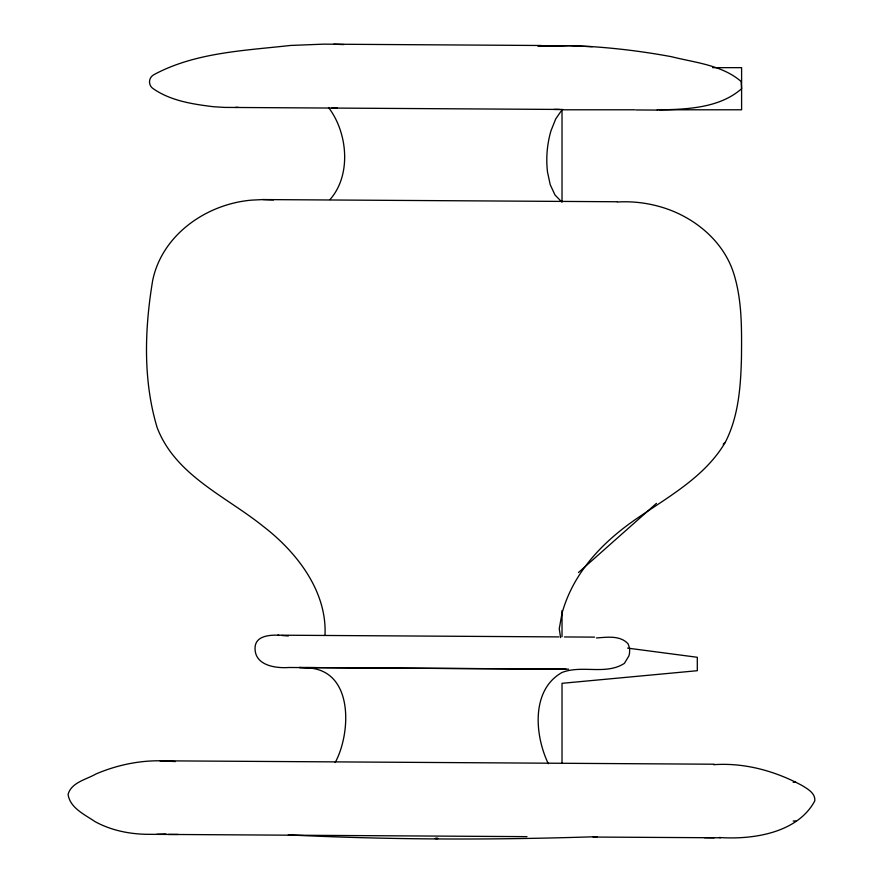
<?xml version="1.0" encoding="UTF-8"?>
<svg xmlns="http://www.w3.org/2000/svg" width="883" height="883" viewBox="0 0 883 883"><rect width="100%" height="100%" fill="white"/><g stroke="black" fill="none" stroke-linecap="round" stroke-linejoin="round"><path stroke-width="1.32" d="M325.01 634.7C326.931 590.683 296.269 551.588 262.781 526.003C225.518 496.103 175.375 475.231 157.174 427.681C142.869 380.319 144.602 328.851 152.671 280.485C162.141 234.436 207.03 203.653 252.163 200.099L263.013 199.569L616.886 201.754M560.584 637.592L559.248 628.762L562.018 613.31C573.674 571.102 604.678 539.8 640.274 516.202C671.257 495.043 705.672 475.65 725.263 442.35C738.718 416.136 740.749 386.048 741.477 357.118C741.687 329.514 742.184 301.291 734.082 274.602C724.358 242.295 696.19 218.476 664.789 208.156A127.836 127.836 0 0 0 617.36 202.008M335.198 762.526C350.959 733.475 353.84 671.808 309.547 668.012L299.293 667.515L568.553 669.171M562.018 109.79L555.716 118.929L551.014 130.695A103.466 103.466 0 0 0 547.515 172.064L550.208 184.646L555.01 195.011L562.018 202.196L562.018 109.79L634.667 109.79M329.988 199.58C351.699 175.055 347.714 132.472 328.509 107.494M578.442 572.559L656.477 503.354M723.21 444.171L725.263 442.35M719.27 837.492C752.592 839.832 797.537 833.155 814.788 800.903C815.594 793.387 807.868 789.071 802.393 785.693C775.351 771.014 744.446 762.493 713.552 764.689M596.455 637.956C606.974 637.228 620.252 635.109 628.089 643.862L629.656 648.387L629.579 652.703A21.843 21.843 0 0 1 628.862 655.992L624.369 663.387C605.738 675.396 582.04 664.645 562.018 672.482C530.694 690.053 534.833 735.837 548.332 763.74M540.286 46.346L569.149 45.662L592.361 46.667A688.265 688.265 0 0 1 671.61 56.733C695.219 62.693 722.007 64.989 741.124 81.479L741.599 88.719C719.181 108.488 685.727 109.415 657.195 109.922M235.331 107.45L237.98 107.285M539.954 46.369L569.888 45.673L592.361 46.667M548.376 45.817L538.012 46.346M597.272 836.665C494.348 840.108 391.191 839.943 288.311 834.888M156.744 834.314L165.916 833.982M278.686 635.175C269.734 634.899 255.915 635.76 255.088 647.129C253.973 665.352 275.242 668.508 289.061 667.493L565.959 669.193M436.599 838.475L438.145 838.464L435.065 838.464L437.118 838.453M712.669 67.66L741.599 67.66L741.599 109.79L659.347 109.79M793.166 782.272L795.914 782.272M793.166 821.013L795.914 821.013M331.865 108.068L337.438 108.079M306.5 667.603L316.026 667.614M168.399 834.435L178.09 834.446M541.345 45.497L323.553 44.15L290.319 45.463C244.304 50.673 194.977 52.362 153.554 74.878C148.178 78.09 148.145 85.695 153.532 88.907C170.993 100.916 192.847 104.183 213.454 106.722L224.514 107.406L562.769 109.47M343.884 44.558L333.774 44.216M635.716 109.945L657.692 110.077M273.41 199.922L263.013 199.569M558.884 636.908L277.935 635.175M564.447 636.941L594.557 637.129M288.355 635.992L281.909 635.484M714.237 764.214L157.262 760.793C136.192 760.991 115.32 765.738 95.96 773.972C86.545 779.49 71.214 782.382 68.09 794.435C69.956 808.044 85.044 814.755 95.143 821.687C110.783 830.197 128.576 833.938 146.28 834.303L526.985 836.643M593.089 837.051L720.638 837.79M554.038 109.415L559.601 109.47M704.424 837.691L714.115 837.801M160 760.804L175.276 761.565M627.614 648.111L697.305 657.283L697.305 670.705L562.018 683.321L562.018 763.022M562.018 610.55L562.018 636.731"/></g></svg>
